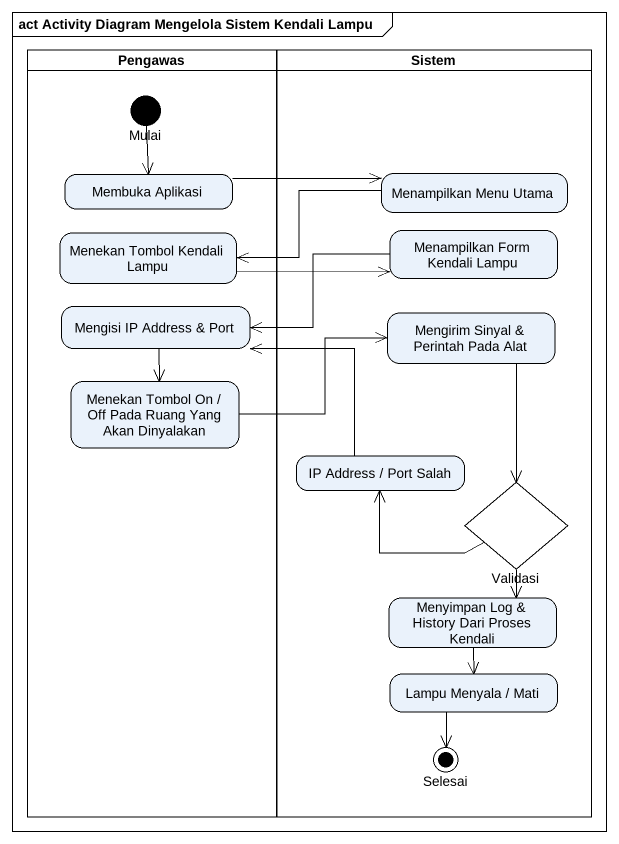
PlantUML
@startuml
mainframe act Activity Diagram Mengelola Sistem Kendali Lampu
hide empty description
state Pengawas <<partition>> {
  state Mulai <<start>>
  state "Membuka Aplikasi" as Membuka_Aplikasi
  state "Menekan Tombol Kendali Lampu" as Menekan_Tombol_Kendali_Lampu
  state "Mengisi IP Address & Port" as Mengisi_IP_Address_Port
  state "Menekan Tombol On / Off Pada Ruang Yang Akan Dinyalakan" as Menekan_Tombol_On_Off_Pada
}
state Sistem <<partition>> {
  state "Menampilkan Menu Utama" as Menampilkan_Menu_Utama
  state "Menampilkan Form Kendali Lampu" as Menampilkan_Form_Kendali
  state "Mengirim Sinyal & Perintah Pada Alat" as Mengirim_Sinyal_Perintah
  state "IP Address / Port Salah" as IP_Address_Port_Salah
  state Validasi <<choice>>
  state "Menyimpan Log & History Dari Proses Kendali" as Menyimpan_Log_History_Dari
  state "Lampu Menyala / Mati" as Lampu_Menyala_Mati
  state Selesai <<end>>
}
Mulai --> Membuka_Aplikasi
Membuka_Aplikasi -right-> Menampilkan_Menu_Utama
Menampilkan_Menu_Utama -left-> Menekan_Tombol_Kendali_Lampu
Menekan_Tombol_Kendali_Lampu -right-> Menampilkan_Form_Kendali
Menampilkan_Form_Kendali -left-> Mengisi_IP_Address_Port
Mengisi_IP_Address_Port --> Menekan_Tombol_On_Off_Pada
Mengirim_Sinyal_Perintah --> Validasi
Menekan_Tombol_On_Off_Pada -right-> Mengirim_Sinyal_Perintah
IP_Address_Port_Salah -up-> Mengisi_IP_Address_Port
Validasi -left-> IP_Address_Port_Salah
Validasi --> Menyimpan_Log_History_Dari
Menyimpan_Log_History_Dari --> Lampu_Menyala_Mati
Lampu_Menyala_Mati --> Selesai
@enduml
